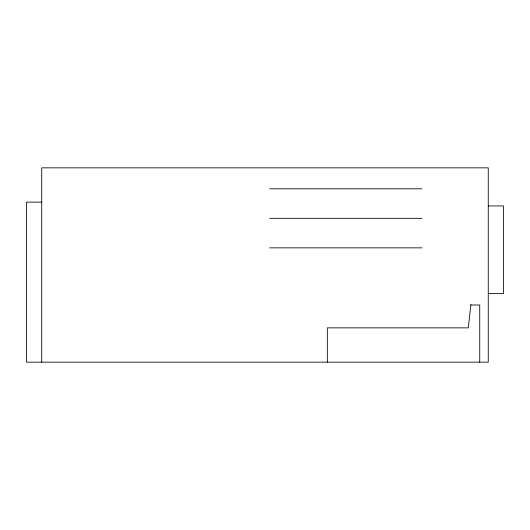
<?xml version="1.0" encoding="UTF-8"?>
<svg xmlns="http://www.w3.org/2000/svg" width="530" height="530" viewBox="0 0 530 530"><rect width="100%" height="100%" fill="white"/><g stroke="black" fill="none" stroke-linecap="round" stroke-linejoin="round"><path stroke-width="0.79" d="M470.912 304.333L468.295 327.865L327.328 327.865L327.328 362.156M269.651 188.799L422.046 188.799M41.737 202.135L26.5 202.135L26.5 362.156L488.262 362.156L488.262 167.844L41.737 167.844L41.737 362.156M488.262 205.945L503.5 205.945L503.5 293.574L488.262 293.574M269.651 218.327L422.046 218.327M269.651 247.855L422.046 247.855M470.839 305.002L479.729 305.002L479.729 362.156"/></g></svg>
